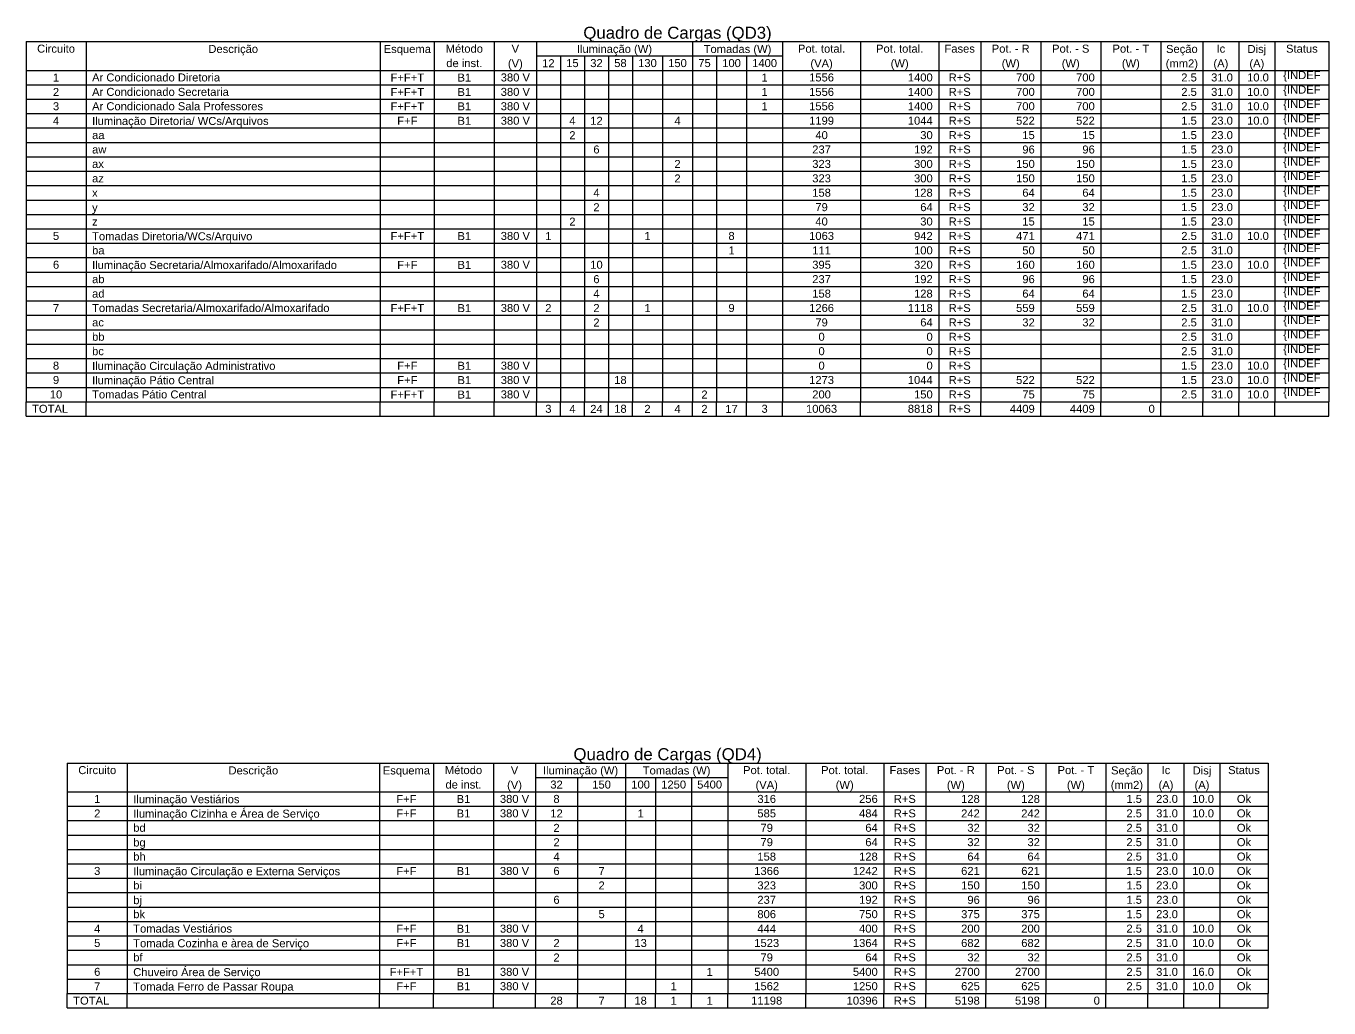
# Model space of a CAD drawing. Extents: x 210 to 779, y 61 to 241.
# Drawn here: x 645.3 to 662.53, y 146.34 to 159.33 of the extents above; entities that cross this region are included whole.
import ezdxf

# ---------------------------------------------------------------- set-up
doc = ezdxf.new("R2010")
doc.units = 0
doc.header["$LTSCALE"] = 2
for name, color, linetype, lineweight in [('DI-Linhas do quadro', 1, 'CONTINUOUS', 30), ('DI-Textos do quadro', 7, 'CONTINUOUS', 20), ('DI-Título do quadro', 1, 'CONTINUOUS', 30)]:
    doc.layers.add(name, color=color, linetype=linetype, lineweight=lineweight)
doc.styles.add('Arial', font='arial.ttf')

msp = doc.modelspace()

# ---------------------------------------------------------------- linework, layer by layer
at = {"layer": 'DI-Linhas do quadro', "linetype": 'Continuous'}
for p, q in [((645.299, 159.125), (662.535, 159.125)), ((645.299, 159.125), (645.299, 154.36)), ((646.094, 159.125), (646.094, 154.36)), ((649.985, 159.125), (649.985, 154.36)), ((650.7, 159.125), (650.7, 154.36)), ((651.494, 159.125), (651.494, 154.36)), ((652.05, 159.125), (652.05, 154.36)), ((654.116, 159.125), (654.116, 154.36)), ((655.307, 159.125), (655.307, 154.36)), ((656.339, 159.125), (656.339, 154.36)), ((657.372, 159.125), (657.372, 154.36)), ((657.928, 159.125), (657.928, 154.36)), ((658.722, 159.125), (658.722, 154.36)), ((659.516, 159.125), (659.516, 154.36)), ((660.311, 159.125), (660.311, 154.36)), ((660.867, 159.125), (660.867, 154.36)), ((661.343, 159.125), (661.343, 154.36)), ((661.82, 159.125), (661.82, 154.36)), ((662.535, 159.125), (662.535, 154.36)), ((652.05, 158.935), (654.116, 158.935)), ((652.368, 158.935), (652.368, 154.36)), ((652.686, 158.935), (652.686, 154.36)), ((653.004, 158.935), (653.004, 154.36)), ((653.321, 158.935), (653.321, 154.36)), ((653.718, 158.935), (653.718, 154.36)), ((654.116, 158.935), (655.307, 158.935)), ((654.433, 158.935), (654.433, 154.36)), ((654.83, 158.935), (654.83, 154.36)), ((645.299, 158.744), (662.535, 158.744)), ((645.299, 158.553), (662.535, 158.553)), ((645.299, 158.363), (662.535, 158.363)), ((645.299, 158.172), (662.535, 158.172)), ((645.299, 157.982), (662.535, 157.982)), ((645.299, 157.791), (662.535, 157.791)), ((645.299, 157.6), (662.535, 157.6)), ((645.299, 157.41), (662.535, 157.41)), ((645.299, 157.219), (662.535, 157.219)), ((645.299, 157.028), (662.535, 157.028)), ((645.299, 156.838), (662.535, 156.838)), ((645.299, 156.647), (662.535, 156.647)), ((645.299, 156.457), (662.535, 156.457)), ((645.299, 156.266), (662.535, 156.266)), ((645.299, 156.075), (662.535, 156.075)), ((645.299, 155.885), (662.535, 155.885)), ((645.299, 155.694), (662.535, 155.694)), ((645.299, 155.503), (662.535, 155.503)), ((645.299, 155.313), (662.535, 155.313)), ((645.299, 155.122), (662.535, 155.122)), ((645.299, 154.932), (662.535, 154.932)), ((645.299, 154.741), (662.535, 154.741)), ((645.299, 154.55), (662.535, 154.55)), ((645.299, 154.36), (662.535, 154.36)), ((645.299, 154.169), (645.299, 154.36)), ((645.299, 154.169), (645.299, 154.36)), ((646.094, 154.169), (646.094, 154.36)), ((649.985, 154.169), (649.985, 154.36)), ((650.7, 154.169), (650.7, 154.36)), ((651.494, 154.169), (651.494, 154.36)), ((652.05, 154.169), (652.05, 154.36)), ((652.368, 154.169), (652.368, 154.36)), ((652.686, 154.169), (652.686, 154.36)), ((653.004, 154.169), (653.004, 154.36)), ((653.321, 154.169), (653.321, 154.36)), ((653.718, 154.169), (653.718, 154.36)), ((654.116, 154.169), (654.116, 154.36)), ((654.433, 154.169), (654.433, 154.36)), ((654.83, 154.169), (654.83, 154.36)), ((655.307, 154.169), (655.307, 154.36)), ((656.339, 154.169), (656.339, 154.36)), ((657.372, 154.169), (657.372, 154.36)), ((657.928, 154.169), (657.928, 154.36)), ((658.722, 154.169), (658.722, 154.36)), ((659.516, 154.169), (659.516, 154.36)), ((660.311, 154.169), (660.311, 154.36)), ((660.867, 154.169), (660.867, 154.36)), ((661.343, 154.169), (661.343, 154.36)), ((661.82, 154.169), (661.82, 154.36)), ((662.535, 154.169), (662.535, 154.36)), ((645.299, 154.169), (662.535, 154.169)), ((645.844, 149.579), (661.729, 149.579)), ((645.844, 149.579), (645.844, 146.529)), ((646.638, 149.579), (646.638, 146.529)), ((649.974, 149.579), (649.974, 146.529)), ((650.689, 149.579), (650.689, 146.529)), ((651.483, 149.579), (651.483, 146.529)), ((652.039, 149.579), (652.039, 146.529)), ((653.23, 149.579), (653.23, 146.529)), ((654.581, 149.579), (654.581, 146.529)), ((655.613, 149.579), (655.613, 146.529)), ((656.646, 149.579), (656.646, 146.529)), ((657.202, 149.579), (657.202, 146.529)), ((657.996, 149.579), (657.996, 146.529)), ((658.79, 149.579), (658.79, 146.529)), ((659.584, 149.579), (659.584, 146.529)), ((660.14, 149.579), (660.14, 146.529)), ((660.617, 149.579), (660.617, 146.529)), ((661.093, 149.579), (661.093, 146.529)), ((661.729, 149.579), (661.729, 146.529)), ((652.039, 149.389), (653.23, 149.389)), ((652.595, 149.389), (652.595, 146.529)), ((653.23, 149.389), (654.581, 149.389)), ((653.627, 149.389), (653.627, 146.529)), ((654.104, 149.389), (654.104, 146.529)), ((645.844, 149.198), (661.729, 149.198)), ((645.844, 149.007), (661.729, 149.007)), ((645.844, 148.817), (661.729, 148.817)), ((645.844, 148.626), (661.729, 148.626)), ((645.844, 148.435), (661.729, 148.435)), ((645.844, 148.245), (661.729, 148.245)), ((645.844, 148.054), (661.729, 148.054)), ((645.844, 147.864), (661.729, 147.864)), ((645.844, 147.673), (661.729, 147.673)), ((645.844, 147.482), (661.729, 147.482)), ((645.844, 147.292), (661.729, 147.292)), ((645.844, 147.101), (661.729, 147.101)), ((645.844, 146.91), (661.729, 146.91)), ((645.844, 146.72), (661.729, 146.72)), ((645.844, 146.529), (661.729, 146.529)), ((645.844, 146.339), (645.844, 146.529)), ((645.844, 146.339), (645.844, 146.529)), ((646.638, 146.339), (646.638, 146.529)), ((649.974, 146.339), (649.974, 146.529)), ((650.689, 146.339), (650.689, 146.529)), ((651.483, 146.339), (651.483, 146.529)), ((652.039, 146.339), (652.039, 146.529)), ((652.595, 146.339), (652.595, 146.529)), ((653.23, 146.339), (653.23, 146.529)), ((653.627, 146.339), (653.627, 146.529)), ((654.104, 146.339), (654.104, 146.529)), ((654.581, 146.339), (654.581, 146.529)), ((655.613, 146.339), (655.613, 146.529)), ((656.646, 146.339), (656.646, 146.529)), ((657.202, 146.339), (657.202, 146.529)), ((657.996, 146.339), (657.996, 146.529)), ((658.79, 146.339), (658.79, 146.529)), ((659.584, 146.339), (659.584, 146.529)), ((660.14, 146.339), (660.14, 146.529)), ((660.617, 146.339), (660.617, 146.529)), ((661.093, 146.339), (661.093, 146.529)), ((661.729, 146.339), (661.729, 146.529)), ((645.844, 146.339), (661.729, 146.339))]:
    msp.add_line(p, q, dxfattribs=at)

# ---------------------------------------------------------------- texts
at = {"layer": 'DI-Textos do quadro', "line_spacing_factor": 0.798, "style": 'Arial'}
for s, insert, char_height, width, attachment_point in [('Circuito', (645.696, 158.977), 0.1059, 1.01664, 8), ('Descrição', (648.04, 158.942), 0.1059, 1.14372, 8), ('Método', (651.097, 158.977), 0.1059, 0.76248, 8), ('V', (651.772, 158.977), 0.106, 0.12708, 8), ('Iluminação (W)', (653.083, 158.942), 0.1059, 1.77912, 8), ('Tomadas (W)', (654.711, 158.942), 0.1059, 1.39788, 8), ('Pot. total.', (655.823, 158.977), 0.1059, 1.39788, 8), ('Pot. total.', (656.856, 158.977), 0.1059, 1.39788, 8), ('Fases', (657.65, 158.977), 0.1059, 0.6354, 8), ('Pot. - R', (658.325, 158.977), 0.1059, 1.01664, 8), ('Pot. - S', (659.119, 158.977), 0.1059, 1.01664, 8), ('Pot. - T', (659.914, 158.977), 0.1059, 1.01664, 8), ('Seção', (660.589, 158.942), 0.1059, 0.6354, 8), ('Ic', (661.105, 158.977), 0.1059, 0.25416, 8), ('Disj', (661.581, 158.942), 0.1059, 0.50832, 8), ('Status', (662.177, 158.977), 0.1059, 0.76248, 8), ('Esquema', (650.343, 158.942), 0.1059, 0.88956, 8), ('de inst.', (651.097, 158.786), 0.1059, 1.01664, 8), ('(V)', (651.772, 158.751), 0.1059, 0.38124, 8), ('12', (652.209, 158.786), 0.1059, 0.25416, 8), ('15', (652.527, 158.786), 0.1059, 0.25416, 8), ('32', (652.845, 158.786), 0.1059, 0.25416, 8), ('58', (653.162, 158.786), 0.1059, 0.25416, 8), ('130', (653.52, 158.786), 0.1059, 0.38124, 8), ('150', (653.917, 158.786), 0.1059, 0.38124, 8), ('75', (654.274, 158.786), 0.1059, 0.25416, 8), ('100', (654.632, 158.786), 0.1059, 0.38124, 8), ('1400', (655.069, 158.786), 0.1059, 0.50832, 8), ('(VA)', (655.823, 158.751), 0.1059, 0.50832, 8), ('(W)', (656.856, 158.751), 0.1059, 0.38124, 8), ('(W)', (658.325, 158.751), 0.1059, 0.38124, 8), ('(W)', (659.119, 158.751), 0.1059, 0.38124, 8), ('(W)', (659.914, 158.751), 0.1059, 0.38124, 8), ('(mm2)', (660.589, 158.751), 0.1059, 0.6354, 8), ('(A)', (661.105, 158.751), 0.1059, 0.38124, 8), ('(A)', (661.581, 158.751), 0.1059, 0.38124, 8), ('\\{INDEF}', (662.177, 158.596), 0.1059, 0.88956, 8), ('1', (645.696, 158.596), 0.106, 0.12708, 8), ('Ar Condicionado Diretoria', (646.173, 158.596), 0.1059, 3.177, 7), ('F+F+T', (650.343, 158.596), 0.1059, 0.6354, 8), ('B1', (651.097, 158.596), 0.1059, 0.25416, 8), ('380 V', (651.772, 158.596), 0.1059, 0.6354, 8), ('1', (655.069, 158.596), 0.106, 0.12708, 8), ('1556', (655.823, 158.596), 0.1059, 0.50832, 8), ('1400', (657.293, 158.596), 0.1059, 0.50832, 9), ('R+S', (657.65, 158.596), 0.1059, 0.38124, 8), ('700', (658.643, 158.596), 0.1059, 0.38124, 9), ('700', (659.437, 158.596), 0.1059, 0.38124, 9), ('2.5', (660.787, 158.596), 0.1059, 0.38124, 9), ('31.0', (661.264, 158.596), 0.1059, 0.50832, 9), ('10.0', (661.74, 158.596), 0.1059, 0.50832, 9), ('2', (645.696, 158.405), 0.106, 0.12708, 8), ('Ar Condicionado Secretaria', (646.173, 158.405), 0.1059, 3.30408, 7), ('F+F+T', (650.343, 158.405), 0.1059, 0.6354, 8), ('B1', (651.097, 158.405), 0.1059, 0.25416, 8), ('380 V', (651.772, 158.405), 0.1059, 0.6354, 8), ('1', (655.069, 158.405), 0.106, 0.12708, 8), ('1556', (655.823, 158.405), 0.1059, 0.50832, 8), ('1400', (657.293, 158.405), 0.1059, 0.50832, 9), ('R+S', (657.65, 158.405), 0.1059, 0.38124, 8), ('700', (658.643, 158.405), 0.1059, 0.38124, 9), ('700', (659.437, 158.405), 0.1059, 0.38124, 9), ('2.5', (660.787, 158.405), 0.1059, 0.38124, 9), ('31.0', (661.264, 158.405), 0.1059, 0.50832, 9), ('10.0', (661.74, 158.405), 0.1059, 0.50832, 9), ('\\{INDEF}', (662.177, 158.405), 0.1059, 0.88956, 8), ('3', (645.696, 158.215), 0.106, 0.12708, 8), ('Ar Condicionado Sala Professores', (646.173, 158.215), 0.1059, 4.06656, 7), ('F+F+T', (650.343, 158.215), 0.1059, 0.6354, 8), ('B1', (651.097, 158.215), 0.1059, 0.25416, 8), ('380 V', (651.772, 158.215), 0.1059, 0.6354, 8), ('1', (655.069, 158.215), 0.106, 0.12708, 8), ('1556', (655.823, 158.215), 0.1059, 0.50832, 8), ('1400', (657.293, 158.215), 0.1059, 0.50832, 9), ('R+S', (657.65, 158.215), 0.1059, 0.38124, 8), ('700', (658.643, 158.215), 0.1059, 0.38124, 9), ('700', (659.437, 158.215), 0.1059, 0.38124, 9), ('2.5', (660.787, 158.215), 0.1059, 0.38124, 9), ('31.0', (661.264, 158.215), 0.1059, 0.50832, 9), ('10.0', (661.74, 158.215), 0.1059, 0.50832, 9), ('\\{INDEF}', (662.177, 158.215), 0.1059, 0.88956, 8), ('4', (645.696, 158.024), 0.106, 0.12708, 8), ('Iluminação Diretoria/ WCs/Arquivos', (646.173, 157.989), 0.1059, 4.32072, 7), ('F+F', (650.343, 158.024), 0.1059, 0.38124, 8), ('B1', (651.097, 158.024), 0.1059, 0.25416, 8), ('380 V', (651.772, 158.024), 0.1059, 0.6354, 8), ('4', (652.527, 158.024), 0.106, 0.12708, 8), ('12', (652.845, 158.024), 0.1059, 0.25416, 8), ('4', (653.917, 158.024), 0.106, 0.12708, 8), ('1199', (655.823, 158.024), 0.1059, 0.50832, 8), ('1044', (657.293, 158.024), 0.1059, 0.50832, 9), ('R+S', (657.65, 158.024), 0.1059, 0.38124, 8), ('522', (658.643, 158.024), 0.1059, 0.38124, 9), ('522', (659.437, 158.024), 0.1059, 0.38124, 9), ('1.5', (660.787, 158.024), 0.1059, 0.38124, 9), ('23.0', (661.264, 158.024), 0.1059, 0.50832, 9), ('10.0', (661.74, 158.024), 0.1059, 0.50832, 9), ('\\{INDEF}', (662.177, 158.024), 0.1059, 0.88956, 8), ('aa', (646.173, 157.833), 0.1059, 0.25416, 7), ('2', (652.527, 157.833), 0.106, 0.12708, 8), ('40', (655.823, 157.833), 0.1059, 0.25416, 8), ('30', (657.293, 157.833), 0.1059, 0.25416, 9), ('R+S', (657.65, 157.833), 0.1059, 0.38124, 8), ('15', (658.643, 157.833), 0.1059, 0.25416, 9), ('15', (659.437, 157.833), 0.1059, 0.25416, 9), ('1.5', (660.787, 157.833), 0.1059, 0.38124, 9), ('23.0', (661.264, 157.833), 0.1059, 0.50832, 9), ('\\{INDEF}', (662.177, 157.833), 0.1059, 0.88956, 8), ('aw', (646.173, 157.643), 0.1059, 0.25416, 7), ('6', (652.845, 157.643), 0.106, 0.12708, 8), ('237', (655.823, 157.643), 0.1059, 0.38124, 8), ('192', (657.293, 157.643), 0.1059, 0.38124, 9), ('R+S', (657.65, 157.643), 0.1059, 0.38124, 8), ('96', (658.643, 157.643), 0.1059, 0.25416, 9), ('96', (659.437, 157.643), 0.1059, 0.25416, 9), ('1.5', (660.787, 157.643), 0.1059, 0.38124, 9), ('23.0', (661.264, 157.643), 0.1059, 0.50832, 9), ('\\{INDEF}', (662.177, 157.643), 0.1059, 0.88956, 8), ('ax', (646.173, 157.452), 0.1059, 0.25416, 7), ('2', (653.917, 157.452), 0.106, 0.12708, 8), ('323', (655.823, 157.452), 0.1059, 0.38124, 8), ('300', (657.293, 157.452), 0.1059, 0.38124, 9), ('R+S', (657.65, 157.452), 0.1059, 0.38124, 8), ('150', (658.643, 157.452), 0.1059, 0.38124, 9), ('150', (659.437, 157.452), 0.1059, 0.38124, 9), ('1.5', (660.787, 157.452), 0.1059, 0.38124, 9), ('23.0', (661.264, 157.452), 0.1059, 0.50832, 9), ('\\{INDEF}', (662.177, 157.452), 0.1059, 0.88956, 8), ('2', (653.917, 157.261), 0.106, 0.12708, 8), ('323', (655.823, 157.261), 0.1059, 0.38124, 8), ('300', (657.293, 157.261), 0.1059, 0.38124, 9), ('R+S', (657.65, 157.261), 0.1059, 0.38124, 8), ('150', (658.643, 157.261), 0.1059, 0.38124, 9), ('150', (659.437, 157.261), 0.1059, 0.38124, 9), ('1.5', (660.787, 157.261), 0.1059, 0.38124, 9), ('23.0', (661.264, 157.261), 0.1059, 0.50832, 9), ('\\{INDEF}', (662.177, 157.261), 0.1059, 0.88956, 8), ('az', (646.173, 157.261), 0.1059, 0.25416, 7), ('\\{INDEF}', (662.177, 157.071), 0.1059, 0.88956, 8), ('x', (646.173, 157.071), 0.106, 0.12708, 7), ('4', (652.845, 157.071), 0.106, 0.12708, 8), ('158', (655.823, 157.071), 0.1059, 0.38124, 8), ('128', (657.293, 157.071), 0.1059, 0.38124, 9), ('R+S', (657.65, 157.071), 0.1059, 0.38124, 8), ('64', (658.643, 157.071), 0.1059, 0.25416, 9), ('64', (659.437, 157.071), 0.1059, 0.25416, 9), ('1.5', (660.787, 157.071), 0.1059, 0.38124, 9), ('23.0', (661.264, 157.071), 0.1059, 0.50832, 9), ('\\{INDEF}', (662.177, 156.88), 0.1059, 0.88956, 8), ('y', (646.173, 156.845), 0.106, 0.12708, 7), ('2', (652.845, 156.88), 0.106, 0.12708, 8), ('79', (655.823, 156.88), 0.1059, 0.25416, 8), ('64', (657.293, 156.88), 0.1059, 0.25416, 9), ('R+S', (657.65, 156.88), 0.1059, 0.38124, 8), ('32', (658.643, 156.88), 0.1059, 0.25416, 9), ('32', (659.437, 156.88), 0.1059, 0.25416, 9), ('1.5', (660.787, 156.88), 0.1059, 0.38124, 9), ('23.0', (661.264, 156.88), 0.1059, 0.50832, 9), ('z', (646.173, 156.69), 0.106, 0.12708, 7), ('2', (652.527, 156.69), 0.106, 0.12708, 8), ('40', (655.823, 156.69), 0.1059, 0.25416, 8), ('30', (657.293, 156.69), 0.1059, 0.25416, 9), ('R+S', (657.65, 156.69), 0.1059, 0.38124, 8), ('15', (658.643, 156.69), 0.1059, 0.25416, 9), ('15', (659.437, 156.69), 0.1059, 0.25416, 9), ('1.5', (660.787, 156.69), 0.1059, 0.38124, 9), ('23.0', (661.264, 156.69), 0.1059, 0.50832, 9), ('\\{INDEF}', (662.177, 156.69), 0.1059, 0.88956, 8), ('5', (645.696, 156.499), 0.106, 0.12708, 8), ('Tomadas Diretoria/WCs/Arquivo', (646.173, 156.464), 0.1059, 3.68532, 7), ('F+F+T', (650.343, 156.499), 0.1059, 0.6354, 8), ('B1', (651.097, 156.499), 0.1059, 0.25416, 8), ('380 V', (651.772, 156.499), 0.1059, 0.6354, 8), ('1', (652.209, 156.499), 0.106, 0.12708, 8), ('1', (653.52, 156.499), 0.106, 0.12708, 8), ('8', (654.632, 156.499), 0.106, 0.12708, 8), ('1063', (655.823, 156.499), 0.1059, 0.50832, 8), ('942', (657.293, 156.499), 0.1059, 0.38124, 9), ('R+S', (657.65, 156.499), 0.1059, 0.38124, 8), ('471', (658.643, 156.499), 0.1059, 0.38124, 9), ('471', (659.437, 156.499), 0.1059, 0.38124, 9), ('2.5', (660.787, 156.499), 0.1059, 0.38124, 9), ('31.0', (661.264, 156.499), 0.1059, 0.50832, 9), ('10.0', (661.74, 156.499), 0.1059, 0.50832, 9), ('\\{INDEF}', (662.177, 156.499), 0.1059, 0.88956, 8), ('ba', (646.173, 156.308), 0.1059, 0.25416, 7), ('1', (654.632, 156.308), 0.106, 0.12708, 8), ('111', (655.823, 156.308), 0.1059, 0.38124, 8), ('100', (657.293, 156.308), 0.1059, 0.38124, 9), ('R+S', (657.65, 156.308), 0.1059, 0.38124, 8), ('50', (658.643, 156.308), 0.1059, 0.25416, 9), ('50', (659.437, 156.308), 0.1059, 0.25416, 9), ('2.5', (660.787, 156.308), 0.1059, 0.38124, 9), ('31.0', (661.264, 156.308), 0.1059, 0.50832, 9), ('\\{INDEF}', (662.177, 156.308), 0.1059, 0.88956, 8), ('6', (645.696, 156.118), 0.106, 0.12708, 8), ('Iluminação Secretaria/Almoxarifado/Almoxarifado', (646.173, 156.083), 0.1059, 5.97276, 7), ('F+F', (650.343, 156.118), 0.1059, 0.38124, 8), ('B1', (651.097, 156.118), 0.1059, 0.25416, 8), ('380 V', (651.772, 156.118), 0.1059, 0.6354, 8), ('10', (652.845, 156.118), 0.1059, 0.25416, 8), ('395', (655.823, 156.118), 0.1059, 0.38124, 8), ('320', (657.293, 156.118), 0.1059, 0.38124, 9), ('R+S', (657.65, 156.118), 0.1059, 0.38124, 8), ('160', (658.643, 156.118), 0.1059, 0.38124, 9), ('160', (659.437, 156.118), 0.1059, 0.38124, 9), ('1.5', (660.787, 156.118), 0.1059, 0.38124, 9), ('23.0', (661.264, 156.118), 0.1059, 0.50832, 9), ('10.0', (661.74, 156.118), 0.1059, 0.50832, 9), ('\\{INDEF}', (662.177, 156.118), 0.1059, 0.88956, 8), ('ab', (646.173, 155.927), 0.1059, 0.25416, 7), ('6', (652.845, 155.927), 0.106, 0.12708, 8), ('237', (655.823, 155.927), 0.1059, 0.38124, 8), ('192', (657.293, 155.927), 0.1059, 0.38124, 9), ('R+S', (657.65, 155.927), 0.1059, 0.38124, 8), ('96', (658.643, 155.927), 0.1059, 0.25416, 9), ('96', (659.437, 155.927), 0.1059, 0.25416, 9), ('1.5', (660.787, 155.927), 0.1059, 0.38124, 9), ('23.0', (661.264, 155.927), 0.1059, 0.50832, 9), ('\\{INDEF}', (662.177, 155.927), 0.1059, 0.88956, 8), ('ad', (646.173, 155.736), 0.1059, 0.25416, 7), ('4', (652.845, 155.736), 0.106, 0.12708, 8), ('158', (655.823, 155.736), 0.1059, 0.38124, 8), ('128', (657.293, 155.736), 0.1059, 0.38124, 9), ('R+S', (657.65, 155.736), 0.1059, 0.38124, 8), ('64', (658.643, 155.736), 0.1059, 0.25416, 9), ('64', (659.437, 155.736), 0.1059, 0.25416, 9), ('1.5', (660.787, 155.736), 0.1059, 0.38124, 9), ('23.0', (661.264, 155.736), 0.1059, 0.50832, 9), ('\\{INDEF}', (662.177, 155.736), 0.1059, 0.88956, 8), ('7', (645.696, 155.546), 0.106, 0.12708, 8), ('Tomadas Secretaria/Almoxarifado/Almoxarifado', (646.173, 155.546), 0.1059, 5.59152, 7), ('F+F+T', (650.343, 155.546), 0.1059, 0.6354, 8), ('B1', (651.097, 155.546), 0.1059, 0.25416, 8), ('380 V', (651.772, 155.546), 0.1059, 0.6354, 8), ('2', (652.209, 155.546), 0.106, 0.12708, 8), ('2', (652.845, 155.546), 0.106, 0.12708, 8), ('1', (653.52, 155.546), 0.106, 0.12708, 8), ('9', (654.632, 155.546), 0.106, 0.12708, 8), ('1266', (655.823, 155.546), 0.1059, 0.50832, 8), ('1118', (657.293, 155.546), 0.1059, 0.50832, 9), ('R+S', (657.65, 155.546), 0.1059, 0.38124, 8), ('559', (658.643, 155.546), 0.1059, 0.38124, 9), ('559', (659.437, 155.546), 0.1059, 0.38124, 9), ('2.5', (660.787, 155.546), 0.1059, 0.38124, 9), ('31.0', (661.264, 155.546), 0.1059, 0.50832, 9), ('10.0', (661.74, 155.546), 0.1059, 0.50832, 9), ('\\{INDEF}', (662.177, 155.546), 0.1059, 0.88956, 8), ('79', (655.823, 155.355), 0.1059, 0.25416, 8), ('64', (657.293, 155.355), 0.1059, 0.25416, 9), ('R+S', (657.65, 155.355), 0.1059, 0.38124, 8), ('32', (658.643, 155.355), 0.1059, 0.25416, 9), ('32', (659.437, 155.355), 0.1059, 0.25416, 9), ('2.5', (660.787, 155.355), 0.1059, 0.38124, 9), ('31.0', (661.264, 155.355), 0.1059, 0.50832, 9), ('\\{INDEF}', (662.177, 155.355), 0.1059, 0.88956, 8), ('ac', (646.173, 155.355), 0.1059, 0.25416, 7), ('2', (652.845, 155.355), 0.106, 0.12708, 8), ('\\{INDEF}', (662.177, 155.165), 0.1059, 0.88956, 8), ('bb', (646.173, 155.165), 0.1059, 0.25416, 7), ('0', (655.823, 155.165), 0.106, 0.12708, 8), ('0', (657.293, 155.165), 0.106, 0.12708, 9), ('R+S', (657.65, 155.165), 0.1059, 0.38124, 8), ('2.5', (660.787, 155.165), 0.1059, 0.38124, 9), ('31.0', (661.264, 155.165), 0.1059, 0.50832, 9), ('bc', (646.173, 154.974), 0.1059, 0.25416, 7), ('0', (655.823, 154.974), 0.106, 0.12708, 8), ('0', (657.293, 154.974), 0.106, 0.12708, 9), ('R+S', (657.65, 154.974), 0.1059, 0.38124, 8), ('2.5', (660.787, 154.974), 0.1059, 0.38124, 9), ('31.0', (661.264, 154.974), 0.1059, 0.50832, 9), ('\\{INDEF}', (662.177, 154.974), 0.1059, 0.88956, 8), ('8', (645.696, 154.783), 0.106, 0.12708, 8), ('Iluminação Circulação Administrativo', (646.173, 154.748), 0.1059, 4.57488, 7), ('F+F', (650.343, 154.783), 0.1059, 0.38124, 8), ('B1', (651.097, 154.783), 0.1059, 0.25416, 8), ('380 V', (651.772, 154.783), 0.1059, 0.6354, 8), ('0', (655.823, 154.783), 0.106, 0.12708, 8), ('0', (657.293, 154.783), 0.106, 0.12708, 9), ('R+S', (657.65, 154.783), 0.1059, 0.38124, 8), ('1.5', (660.787, 154.783), 0.1059, 0.38124, 9), ('23.0', (661.264, 154.783), 0.1059, 0.50832, 9), ('10.0', (661.74, 154.783), 0.1059, 0.50832, 9), ('\\{INDEF}', (662.177, 154.783), 0.1059, 0.88956, 8), ('9', (645.696, 154.593), 0.106, 0.12708, 8), ('Iluminação Pátio Central', (646.173, 154.558), 0.1059, 3.04992, 7), ('F+F', (650.343, 154.593), 0.1059, 0.38124, 8), ('B1', (651.097, 154.593), 0.1059, 0.25416, 8), ('380 V', (651.772, 154.593), 0.1059, 0.6354, 8), ('18', (653.162, 154.593), 0.1059, 0.25416, 8), ('1273', (655.823, 154.593), 0.1059, 0.50832, 8), ('1044', (657.293, 154.593), 0.1059, 0.50832, 9), ('R+S', (657.65, 154.593), 0.1059, 0.38124, 8), ('522', (658.643, 154.593), 0.1059, 0.38124, 9), ('522', (659.437, 154.593), 0.1059, 0.38124, 9), ('1.5', (660.787, 154.593), 0.1059, 0.38124, 9), ('23.0', (661.264, 154.593), 0.1059, 0.50832, 9), ('10.0', (661.74, 154.593), 0.1059, 0.50832, 9), ('\\{INDEF}', (662.177, 154.593), 0.1059, 0.88956, 8), ('10', (645.696, 154.402), 0.1059, 0.25416, 8), ('Tomadas Pátio Central', (646.173, 154.402), 0.1059, 2.66868, 7), ('F+F+T', (650.343, 154.402), 0.1059, 0.6354, 8), ('B1', (651.097, 154.402), 0.1059, 0.25416, 8), ('380 V', (651.772, 154.402), 0.1059, 0.6354, 8), ('2', (654.274, 154.402), 0.106, 0.12708, 8), ('200', (655.823, 154.402), 0.1059, 0.38124, 8), ('150', (657.293, 154.402), 0.1059, 0.38124, 9), ('R+S', (657.65, 154.402), 0.1059, 0.38124, 8), ('75', (658.643, 154.402), 0.1059, 0.25416, 9), ('75', (659.437, 154.402), 0.1059, 0.25416, 9), ('2.5', (660.787, 154.402), 0.1059, 0.38124, 9), ('31.0', (661.264, 154.402), 0.1059, 0.50832, 9), ('10.0', (661.74, 154.402), 0.1059, 0.50832, 9), ('\\{INDEF}', (662.177, 154.402), 0.1059, 0.88956, 8), ('TOTAL', (645.379, 154.212), 0.1059, 0.6354, 7), ('3', (652.209, 154.212), 0.106, 0.12708, 8), ('4', (652.527, 154.212), 0.106, 0.12708, 8), ('24', (652.845, 154.212), 0.1059, 0.25416, 8), ('18', (653.162, 154.212), 0.1059, 0.25416, 8), ('2', (653.52, 154.212), 0.106, 0.12708, 8), ('4', (653.917, 154.212), 0.106, 0.12708, 8), ('2', (654.274, 154.212), 0.106, 0.12708, 8), ('17', (654.632, 154.212), 0.1059, 0.25416, 8), ('3', (655.069, 154.212), 0.106, 0.12708, 8), ('10063', (655.823, 154.212), 0.1059, 0.6354, 8), ('8818', (657.293, 154.212), 0.1059, 0.50832, 9), ('R+S', (657.65, 154.212), 0.1059, 0.38124, 8), ('4409', (658.643, 154.212), 0.1059, 0.50832, 9), ('4409', (659.437, 154.212), 0.1059, 0.50832, 9), ('0', (660.231, 154.212), 0.106, 0.12708, 9), ('Circuito', (646.241, 149.431), 0.1059, 1.01664, 8), ('Descrição', (648.306, 149.396), 0.1059, 1.14372, 8), ('Esquema', (650.331, 149.396), 0.1059, 0.88956, 8), ('Método', (651.086, 149.431), 0.1059, 0.76248, 8), ('V', (651.761, 149.431), 0.106, 0.12708, 8), ('Iluminação (W)', (652.635, 149.396), 0.1059, 1.77912, 8), ('Tomadas (W)', (653.905, 149.396), 0.1059, 1.39788, 8), ('Pot. total.', (655.097, 149.431), 0.1059, 1.39788, 8), ('Pot. total.', (656.129, 149.431), 0.1059, 1.39788, 8), ('Fases', (656.924, 149.431), 0.1059, 0.6354, 8), ('Pot. - R', (657.599, 149.431), 0.1059, 1.01664, 8), ('Pot. - S', (658.393, 149.431), 0.1059, 1.01664, 8), ('Pot. - T', (659.187, 149.431), 0.1059, 1.01664, 8), ('Seção', (659.862, 149.396), 0.1059, 0.6354, 8), ('Ic', (660.379, 149.431), 0.1059, 0.25416, 8), ('Disj', (660.855, 149.396), 0.1059, 0.50832, 8), ('Status', (661.411, 149.431), 0.1059, 0.76248, 8), ('de inst.', (651.086, 149.24), 0.1059, 1.01664, 8), ('(V)', (651.761, 149.205), 0.1059, 0.38124, 8), ('32', (652.317, 149.24), 0.1059, 0.25416, 8), ('150', (652.913, 149.24), 0.1059, 0.38124, 8), ('100', (653.429, 149.24), 0.1059, 0.38124, 8), ('1250', (653.866, 149.24), 0.1059, 0.50832, 8), ('5400', (654.342, 149.24), 0.1059, 0.50832, 8), ('(VA)', (655.097, 149.205), 0.1059, 0.50832, 8), ('(W)', (656.129, 149.205), 0.1059, 0.38124, 8), ('(W)', (657.599, 149.205), 0.1059, 0.38124, 8), ('(W)', (658.393, 149.205), 0.1059, 0.38124, 8), ('(W)', (659.187, 149.205), 0.1059, 0.38124, 8), ('(mm2)', (659.862, 149.205), 0.1059, 0.6354, 8), ('(A)', (660.379, 149.205), 0.1059, 0.38124, 8), ('(A)', (660.855, 149.205), 0.1059, 0.38124, 8), ('1', (646.241, 149.05), 0.106, 0.12708, 8), ('Iluminação Vestiários', (646.717, 149.015), 0.1059, 2.66868, 7), ('F+F', (650.331, 149.05), 0.1059, 0.38124, 8), ('B1', (651.086, 149.05), 0.1059, 0.25416, 8), ('380 V', (651.761, 149.05), 0.1059, 0.6354, 8), ('8', (652.317, 149.05), 0.106, 0.12708, 8), ('316', (655.097, 149.05), 0.1059, 0.38124, 8), ('256', (656.566, 149.05), 0.1059, 0.38124, 9), ('R+S', (656.924, 149.05), 0.1059, 0.38124, 8), ('128', (657.916, 149.05), 0.1059, 0.38124, 9), ('128', (658.711, 149.05), 0.1059, 0.38124, 9), ('1.5', (660.061, 149.05), 0.1059, 0.38124, 9), ('23.0', (660.537, 149.05), 0.1059, 0.50832, 9), ('10.0', (661.014, 149.05), 0.1059, 0.50832, 9), ('Ok', (661.411, 149.05), 0.1059, 0.25416, 8), ('2', (646.241, 148.859), 0.106, 0.12708, 8), ('Iluminação Cizinha e Área de Serviço', (646.717, 148.824), 0.1059, 4.57488, 7), ('F+F', (650.331, 148.859), 0.1059, 0.38124, 8), ('B1', (651.086, 148.859), 0.1059, 0.25416, 8), ('380 V', (651.761, 148.859), 0.1059, 0.6354, 8), ('12', (652.317, 148.859), 0.1059, 0.25416, 8), ('1', (653.429, 148.859), 0.106, 0.12708, 8), ('585', (655.097, 148.859), 0.1059, 0.38124, 8), ('484', (656.566, 148.859), 0.1059, 0.38124, 9), ('R+S', (656.924, 148.859), 0.1059, 0.38124, 8), ('242', (657.916, 148.859), 0.1059, 0.38124, 9), ('242', (658.711, 148.859), 0.1059, 0.38124, 9), ('2.5', (660.061, 148.859), 0.1059, 0.38124, 9), ('31.0', (660.537, 148.859), 0.1059, 0.50832, 9), ('10.0', (661.014, 148.859), 0.1059, 0.50832, 9), ('Ok', (661.411, 148.859), 0.1059, 0.25416, 8), ('bd', (646.717, 148.668), 0.1059, 0.25416, 7), ('2', (652.317, 148.668), 0.106, 0.12708, 8), ('79', (655.097, 148.668), 0.1059, 0.25416, 8), ('64', (656.566, 148.668), 0.1059, 0.25416, 9), ('R+S', (656.924, 148.668), 0.1059, 0.38124, 8), ('32', (657.916, 148.668), 0.1059, 0.25416, 9), ('32', (658.711, 148.668), 0.1059, 0.25416, 9), ('2.5', (660.061, 148.668), 0.1059, 0.38124, 9), ('31.0', (660.537, 148.668), 0.1059, 0.50832, 9), ('Ok', (661.411, 148.668), 0.1059, 0.25416, 8), ('bg', (646.717, 148.443), 0.1059, 0.25416, 7), ('2', (652.317, 148.478), 0.106, 0.12708, 8), ('79', (655.097, 148.478), 0.1059, 0.25416, 8), ('64', (656.566, 148.478), 0.1059, 0.25416, 9), ('R+S', (656.924, 148.478), 0.1059, 0.38124, 8), ('32', (657.916, 148.478), 0.1059, 0.25416, 9), ('32', (658.711, 148.478), 0.1059, 0.25416, 9), ('2.5', (660.061, 148.478), 0.1059, 0.38124, 9), ('31.0', (660.537, 148.478), 0.1059, 0.50832, 9), ('Ok', (661.411, 148.478), 0.1059, 0.25416, 8), ('bh', (646.717, 148.287), 0.1059, 0.25416, 7), ('Ok', (661.411, 148.287), 0.1059, 0.25416, 8), ('4', (652.317, 148.287), 0.106, 0.12708, 8), ('158', (655.097, 148.287), 0.1059, 0.38124, 8), ('128', (656.566, 148.287), 0.1059, 0.38124, 9), ('R+S', (656.924, 148.287), 0.1059, 0.38124, 8), ('64', (657.916, 148.287), 0.1059, 0.25416, 9), ('64', (658.711, 148.287), 0.1059, 0.25416, 9), ('2.5', (660.061, 148.287), 0.1059, 0.38124, 9), ('31.0', (660.537, 148.287), 0.1059, 0.50832, 9), ('3', (646.241, 148.097), 0.106, 0.12708, 8), ('Iluminação Circulação e Externa Serviços', (646.717, 148.062), 0.1059, 5.0832, 7), ('F+F', (650.331, 148.097), 0.1059, 0.38124, 8), ('B1', (651.086, 148.097), 0.1059, 0.25416, 8), ('380 V', (651.761, 148.097), 0.1059, 0.6354, 8), ('6', (652.317, 148.097), 0.106, 0.12708, 8), ('7', (652.913, 148.097), 0.106, 0.12708, 8), ('1366', (655.097, 148.097), 0.1059, 0.50832, 8), ('1242', (656.566, 148.097), 0.1059, 0.50832, 9), ('R+S', (656.924, 148.097), 0.1059, 0.38124, 8), ('621', (657.916, 148.097), 0.1059, 0.38124, 9), ('621', (658.711, 148.097), 0.1059, 0.38124, 9), ('1.5', (660.061, 148.097), 0.1059, 0.38124, 9), ('23.0', (660.537, 148.097), 0.1059, 0.50832, 9), ('10.0', (661.014, 148.097), 0.1059, 0.50832, 9), ('Ok', (661.411, 148.097), 0.1059, 0.25416, 8), ('bi', (646.717, 147.906), 0.1059, 0.25416, 7), ('2', (652.913, 147.906), 0.106, 0.12708, 8), ('323', (655.097, 147.906), 0.1059, 0.38124, 8), ('300', (656.566, 147.906), 0.1059, 0.38124, 9), ('R+S', (656.924, 147.906), 0.1059, 0.38124, 8), ('150', (657.916, 147.906), 0.1059, 0.38124, 9), ('150', (658.711, 147.906), 0.1059, 0.38124, 9), ('1.5', (660.061, 147.906), 0.1059, 0.38124, 9), ('23.0', (660.537, 147.906), 0.1059, 0.50832, 9), ('Ok', (661.411, 147.906), 0.1059, 0.25416, 8), ('bj', (646.717, 147.68), 0.1059, 0.25416, 7), ('6', (652.317, 147.715), 0.106, 0.12708, 8), ('237', (655.097, 147.715), 0.1059, 0.38124, 8), ('192', (656.566, 147.715), 0.1059, 0.38124, 9), ('R+S', (656.924, 147.715), 0.1059, 0.38124, 8), ('96', (657.916, 147.715), 0.1059, 0.25416, 9), ('96', (658.711, 147.715), 0.1059, 0.25416, 9), ('1.5', (660.061, 147.715), 0.1059, 0.38124, 9), ('23.0', (660.537, 147.715), 0.1059, 0.50832, 9), ('Ok', (661.411, 147.715), 0.1059, 0.25416, 8), ('bk', (646.717, 147.525), 0.1059, 0.25416, 7), ('5', (652.913, 147.525), 0.106, 0.12708, 8), ('806', (655.097, 147.525), 0.1059, 0.38124, 8), ('750', (656.566, 147.525), 0.1059, 0.38124, 9), ('R+S', (656.924, 147.525), 0.1059, 0.38124, 8), ('375', (657.916, 147.525), 0.1059, 0.38124, 9), ('375', (658.711, 147.525), 0.1059, 0.38124, 9), ('1.5', (660.061, 147.525), 0.1059, 0.38124, 9), ('23.0', (660.537, 147.525), 0.1059, 0.50832, 9), ('Ok', (661.411, 147.525), 0.1059, 0.25416, 8), ('4', (646.241, 147.334), 0.106, 0.12708, 8), ('Tomadas Vestiários', (646.717, 147.334), 0.1059, 2.28744, 7), ('F+F', (650.331, 147.334), 0.1059, 0.38124, 8), ('B1', (651.086, 147.334), 0.1059, 0.25416, 8), ('380 V', (651.761, 147.334), 0.1059, 0.6354, 8), ('4', (653.429, 147.334), 0.106, 0.12708, 8), ('444', (655.097, 147.334), 0.1059, 0.38124, 8), ('400', (656.566, 147.334), 0.1059, 0.38124, 9), ('R+S', (656.924, 147.334), 0.1059, 0.38124, 8), ('200', (657.916, 147.334), 0.1059, 0.38124, 9), ('200', (658.711, 147.334), 0.1059, 0.38124, 9), ('2.5', (660.061, 147.334), 0.1059, 0.38124, 9), ('31.0', (660.537, 147.334), 0.1059, 0.50832, 9), ('10.0', (661.014, 147.334), 0.1059, 0.50832, 9), ('Ok', (661.411, 147.334), 0.1059, 0.25416, 8), ('5', (646.241, 147.144), 0.106, 0.12708, 8), ('Tomada Cozinha e àrea de Serviço', (646.717, 147.109), 0.1059, 4.06656, 7), ('F+F', (650.331, 147.144), 0.1059, 0.38124, 8), ('B1', (651.086, 147.144), 0.1059, 0.25416, 8), ('380 V', (651.761, 147.144), 0.1059, 0.6354, 8), ('2', (652.317, 147.144), 0.106, 0.12708, 8), ('13', (653.429, 147.144), 0.1059, 0.25416, 8), ('1523', (655.097, 147.144), 0.1059, 0.50832, 8), ('1364', (656.566, 147.144), 0.1059, 0.50832, 9), ('R+S', (656.924, 147.144), 0.1059, 0.38124, 8), ('682', (657.916, 147.144), 0.1059, 0.38124, 9), ('682', (658.711, 147.144), 0.1059, 0.38124, 9), ('2.5', (660.061, 147.144), 0.1059, 0.38124, 9), ('31.0', (660.537, 147.144), 0.1059, 0.50832, 9), ('10.0', (661.014, 147.144), 0.1059, 0.50832, 9), ('Ok', (661.411, 147.144), 0.1059, 0.25416, 8), ('bf', (646.717, 146.953), 0.1059, 0.25416, 7), ('2', (652.317, 146.953), 0.106, 0.12708, 8), ('79', (655.097, 146.953), 0.1059, 0.25416, 8), ('64', (656.566, 146.953), 0.1059, 0.25416, 9), ('R+S', (656.924, 146.953), 0.1059, 0.38124, 8), ('32', (657.916, 146.953), 0.1059, 0.25416, 9), ('32', (658.711, 146.953), 0.1059, 0.25416, 9), ('2.5', (660.061, 146.953), 0.1059, 0.38124, 9), ('31.0', (660.537, 146.953), 0.1059, 0.50832, 9), ('Ok', (661.411, 146.953), 0.1059, 0.25416, 8), ('6', (646.241, 146.762), 0.106, 0.12708, 8), ('Chuveiro Área de Serviço', (646.717, 146.727), 0.1059, 3.04992, 7), ('F+F+T', (650.331, 146.762), 0.1059, 0.6354, 8), ('B1', (651.086, 146.762), 0.1059, 0.25416, 8), ('380 V', (651.761, 146.762), 0.1059, 0.6354, 8), ('1', (654.342, 146.762), 0.106, 0.12708, 8), ('5400', (655.097, 146.762), 0.1059, 0.50832, 8), ('5400', (656.566, 146.762), 0.1059, 0.50832, 9), ('R+S', (656.924, 146.762), 0.1059, 0.38124, 8), ('2700', (657.916, 146.762), 0.1059, 0.50832, 9), ('2700', (658.711, 146.762), 0.1059, 0.50832, 9), ('2.5', (660.061, 146.762), 0.1059, 0.38124, 9), ('31.0', (660.537, 146.762), 0.1059, 0.50832, 9), ('16.0', (661.014, 146.762), 0.1059, 0.50832, 9), ('Ok', (661.411, 146.762), 0.1059, 0.25416, 8), ('7', (646.241, 146.572), 0.106, 0.12708, 8), ('Tomada Ferro de Passar Roupa', (646.717, 146.537), 0.1059, 3.55824, 7), ('F+F', (650.331, 146.572), 0.1059, 0.38124, 8), ('B1', (651.086, 146.572), 0.1059, 0.25416, 8), ('380 V', (651.761, 146.572), 0.1059, 0.6354, 8), ('1', (653.866, 146.572), 0.106, 0.12708, 8), ('1562', (655.097, 146.572), 0.1059, 0.50832, 8), ('1250', (656.566, 146.572), 0.1059, 0.50832, 9), ('R+S', (656.924, 146.572), 0.1059, 0.38124, 8), ('625', (657.916, 146.572), 0.1059, 0.38124, 9), ('625', (658.711, 146.572), 0.1059, 0.38124, 9), ('2.5', (660.061, 146.572), 0.1059, 0.38124, 9), ('31.0', (660.537, 146.572), 0.1059, 0.50832, 9), ('10.0', (661.014, 146.572), 0.1059, 0.50832, 9), ('Ok', (661.411, 146.572), 0.1059, 0.25416, 8), ('TOTAL', (645.923, 146.381), 0.1059, 0.6354, 7), ('28', (652.317, 146.381), 0.1059, 0.25416, 8), ('7', (652.913, 146.381), 0.106, 0.12708, 8), ('18', (653.429, 146.381), 0.1059, 0.25416, 8), ('1', (653.866, 146.381), 0.106, 0.12708, 8), ('1', (654.342, 146.381), 0.106, 0.12708, 8), ('11198', (655.097, 146.381), 0.1059, 0.6354, 8), ('10396', (656.566, 146.381), 0.1059, 0.6354, 9), ('R+S', (656.924, 146.381), 0.1059, 0.38124, 8), ('5198', (657.916, 146.381), 0.1059, 0.50832, 9), ('5198', (658.711, 146.381), 0.1059, 0.50832, 9), ('0', (659.505, 146.381), 0.106, 0.12708, 9)]:
    msp.add_mtext(s, dxfattribs=dict(at, insert=insert, char_height=char_height, width=width, attachment_point=attachment_point))
at = {"layer": 'DI-Título do quadro', "char_height": 0.15885, "width": 4.19364, "attachment_point": 8, "line_spacing_factor": 0.798, "style": 'Arial'}
for s, insert in [('Quadro de Cargas (QD3)', (653.917, 159.115)), ('Quadro de Cargas (QD4)', (653.786, 149.569))]:
    msp.add_mtext(s, dxfattribs=dict(at, insert=insert))

doc.saveas('drawing.dxf')
